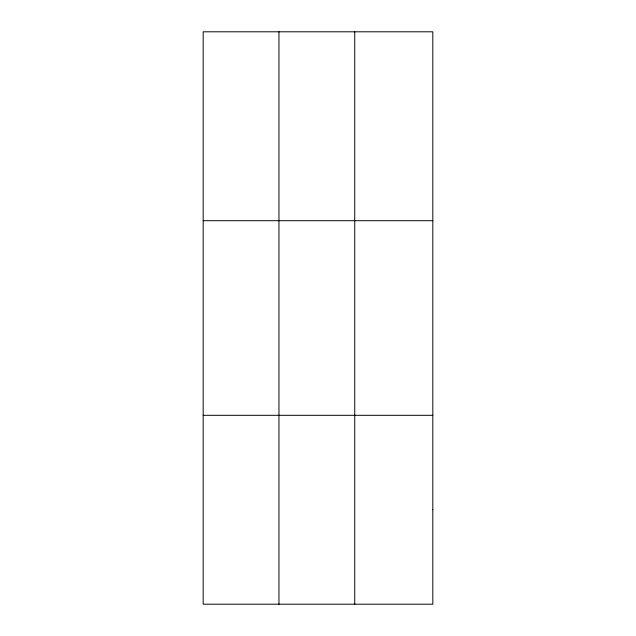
<?xml version="1.0" encoding="UTF-8"?>
<svg xmlns="http://www.w3.org/2000/svg" width="636" height="636" viewBox="0 0 636 636"><rect width="100%" height="100%" fill="white"/><g stroke="black" fill="none" stroke-linecap="round" stroke-linejoin="round"><path stroke-width="0.95" d="M278.958 604.2L278.958 31.8M354.745 604.2L354.745 31.8M203.178 220.692L432.822 220.692M203.178 415.308L432.822 415.308M432.822 509.754L432.822 604.2L203.178 604.2L203.178 31.8L432.822 31.8L432.822 509.754"/></g></svg>
